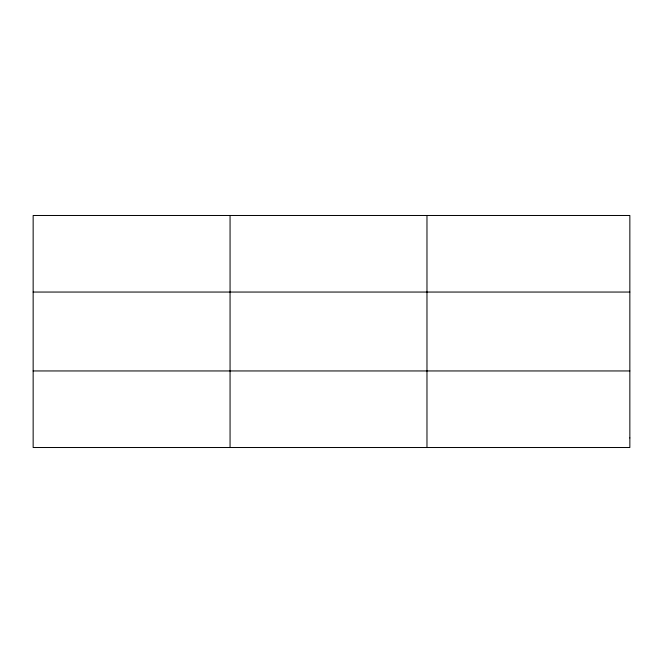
<?xml version="1.0" encoding="UTF-8"?>
<svg xmlns="http://www.w3.org/2000/svg" width="663" height="663" viewBox="0 0 663 663"><rect width="100%" height="100%" fill="white"/><g stroke="black" fill="none" stroke-linecap="round" stroke-linejoin="round"><path stroke-width="0.99" d="M426.972 215.483L426.972 447.517M33.15 292.051L629.85 292.051M33.15 370.949L629.85 370.949M230.061 215.483L230.061 447.517M629.85 437.945L629.85 447.517L33.15 447.517L33.15 215.483L629.85 215.483L629.85 437.945"/></g></svg>
